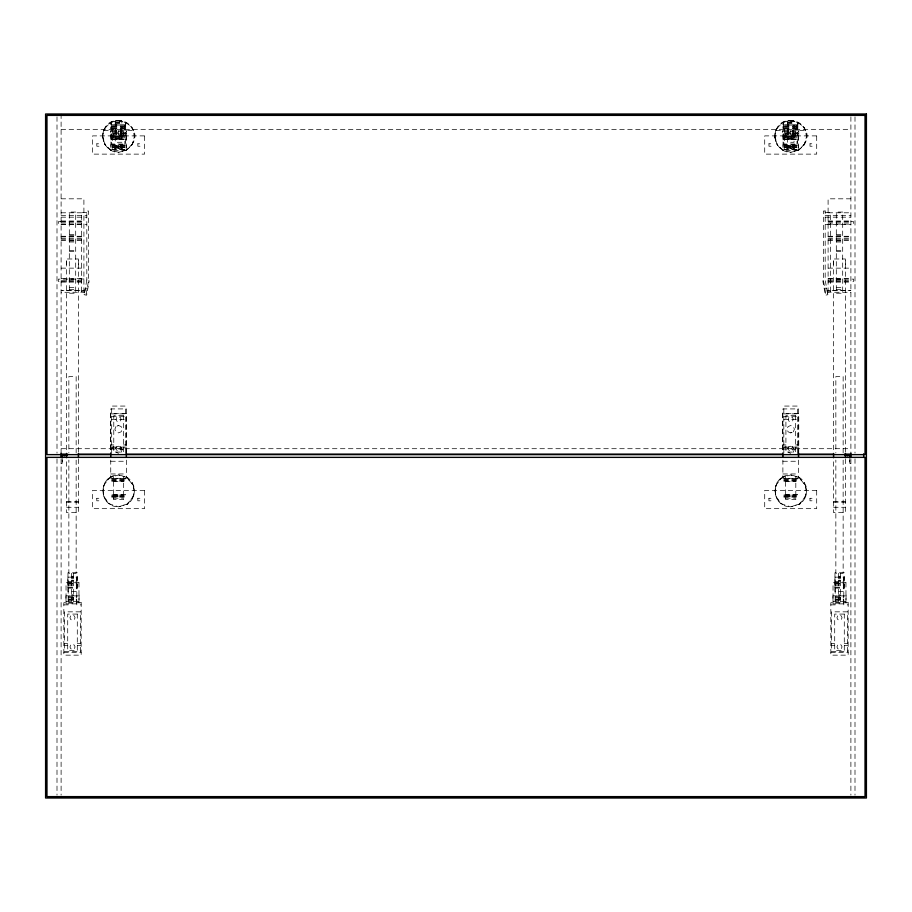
<?xml version="1.0" encoding="UTF-8"?>
<svg xmlns="http://www.w3.org/2000/svg" width="912" height="912" viewBox="0 0 912 912"><rect width="100%" height="100%" fill="white"/><g stroke="black" fill="none" stroke-linecap="round" stroke-linejoin="round"><path stroke-width="0.68" stroke-dasharray="4.56 3.42" d="M77.224 576.646L77.041 580.511M77.224 583.874L77.041 587.75M844.216 576.646L844.033 580.511M844.216 583.874L844.033 587.75M79.15 595.091L78.968 601.088M846.142 595.091L845.96 601.088M111.104 150.457L105.37 145.327L102.703 138.122C103.501 102.885 155.245 128.079 126.016 150.457L118.56 152.304C106.02 152.623 98.268 136.971 105.564 127.076M783.248 150.457L777.514 145.327L774.847 138.122C775.645 102.885 827.389 128.079 798.16 150.457L790.704 152.304C778.164 152.623 770.412 136.971 777.708 127.076M133.733 495.82L126.677 504.632C136.971 498.613 136.857 482.79 126.403 476.987L118.56 474.924C97.858 474.97 97.835 506.764 118.56 506.844L127.942 503.8L133.733 495.82L133.733 485.948L126.403 476.987L133.733 485.948M805.877 495.82L798.821 504.632C809.115 498.613 809.001 482.79 798.547 476.987L790.704 474.924C770.002 474.97 769.979 506.764 790.704 506.844L800.086 503.8L805.877 495.82L805.877 485.948L798.547 476.987L805.877 485.948M132.536 144.062L126.016 150.457L132.536 144.062L134.509 135.888C134.121 125.503 123.565 118.104 113.726 121.136M132.536 498.602L134.509 490.428L132.229 482.642M804.68 144.062L798.16 150.457L804.68 144.062L806.653 135.888C806.265 125.503 795.709 118.104 785.87 121.136M804.68 498.602L806.653 490.428L804.373 482.642M102.703 138.122C101.494 127.007 112.735 117.694 123.394 121.136M774.847 138.122C773.638 127.007 784.879 117.694 795.538 121.136M131.75 145.327L134.417 138.122L133.414 130.496L131.556 127.076M803.894 145.327L806.561 138.122L805.558 130.496L803.7 127.076M788.903 446.675L788.15 448.476L788.903 450.277L790.704 451.03L792.505 450.277L793.258 448.476L792.505 446.675L790.704 445.922M115.949 426.577L114.866 429.199L115.949 431.809L118.56 432.881L121.171 431.786L122.254 429.187L121.171 426.577L118.56 425.505L115.949 426.577L118.56 425.516M121.079 452.284L122.117 449.764L121.079 447.256L118.56 446.207L116.041 447.268L115.003 449.776L116.041 452.284L118.56 453.332M793.315 431.809L794.398 429.187L793.315 426.577L790.704 425.505L788.093 426.599L787.01 429.199L788.093 431.809L790.704 432.881L793.315 431.809L790.704 432.869M793.223 452.284L794.261 449.764L793.223 447.256L790.704 446.207L788.185 447.268L787.147 449.776L788.185 452.284L790.704 453.332M111.446 123.85L110.99 124.978L110.99 122.71L110.99 124.864M110.99 127.817L111.446 126.688L110.99 128.945L111.446 127.999M783.134 123.85L783.59 122.721L783.134 124.978L783.59 124.032M783.59 127.817L783.134 128.945L783.134 126.677L783.134 128.831M104.891 128.102L110.717 122.447L118.56 120.384L126.403 122.447L132.229 128.102M110.717 476.987L104.891 482.642L102.611 490.428L104.584 498.602L110.443 504.632M777.035 128.102L782.861 122.447L790.704 120.384L798.547 122.447L804.373 128.102M782.861 476.987L777.035 482.642L774.755 490.428L776.728 498.602L782.587 504.632M110.99 128.945L110.99 126.677M783.134 124.978L783.134 122.71M127.942 503.8L118.56 506.844L109.178 503.8L103.387 495.82L103.387 485.948L109.178 477.968L118.56 474.924L127.942 477.968M800.086 503.8L790.704 506.844L781.322 503.8L775.531 495.82L775.531 485.948L781.322 477.968L790.704 474.924L800.086 477.968M126.677 150.092L118.56 152.304L110.443 150.092L104.584 144.062M798.821 150.092L790.704 152.304L782.587 150.092L776.728 144.062M823.445 280.725L822.818 280.828L825.349 295.203L827.857 294.724L826.682 288.067L824.779 288.306M114.912 146.034L122.208 146.034L122.208 146.764L118.56 147.014L114.912 146.764L114.912 146.034L122.208 146.034M114.912 146.764L122.208 146.764M114.559 147.55L122.561 147.55L122.561 148.268L118.56 148.553L114.559 148.268L114.559 147.55L122.561 147.55M114.559 148.268L122.561 148.268M787.056 146.034L794.352 146.034L794.352 146.764L790.704 147.014L787.056 146.764L787.056 146.034L794.352 146.034M787.056 146.764L794.352 146.764M786.703 147.55L794.705 147.55L794.705 148.268L790.704 148.553L786.703 148.268L786.703 147.55L794.705 147.55M786.703 148.268L794.705 148.268M121.877 142.261L115.243 142.306L115.243 121.091L121.877 121.091L121.877 142.306M787.387 142.306L787.387 121.091L794.021 121.091L794.021 142.306L787.387 142.261M115.243 121.125L121.877 121.125M787.387 121.125L794.021 121.125M115.243 122.618L121.877 122.618M787.387 122.618L794.021 122.618M125.674 122.721L125.674 124.99M797.818 122.721L797.818 124.99M115.243 122.983L121.877 122.983M787.387 122.983L794.021 122.983M115.243 123.85L121.877 123.85M787.387 123.85L794.021 123.85M115.243 125.081L121.877 125.081M787.387 125.081L794.021 125.081M112.267 125.731L124.853 125.731M784.411 125.731L796.997 125.731M112.267 126.586L124.853 126.586M784.411 126.586L796.997 126.586M125.674 126.688L125.674 128.957M797.818 126.688L797.818 128.957M112.267 126.95L124.853 126.95M784.411 126.95L796.997 126.95M112.267 127.817L124.853 127.817M784.411 127.817L796.997 127.817M112.267 128.683L124.853 128.683M784.411 128.683L796.997 128.683M112.267 129.048L124.853 129.048M784.411 129.048L796.997 129.048M61.104 129.504L850.896 129.504M103.706 130.496L133.414 130.496M775.85 130.496L805.558 130.496M110.512 131.556L126.608 131.556M782.656 131.556L798.752 131.556M111.674 133.38L125.446 133.38M783.818 133.38L797.59 133.38M110.922 134.759L126.198 134.759M783.066 134.759L798.342 134.759M110.922 136.002L110.922 139.924M126.198 136.002L126.198 139.924M783.066 136.002L783.066 139.924M798.342 136.002L798.342 139.924M115.243 136.595L121.877 136.595M787.387 136.595L794.021 136.595M110.922 136.834L126.198 136.834M783.066 136.834L798.342 136.834M115.243 137.005L121.877 137.005M787.387 137.005L794.021 137.005M111.674 137.085L125.446 137.085M783.818 137.085L797.59 137.085M115.243 137.963L121.877 137.963M787.387 137.963L794.021 137.963M115.243 138.772L121.877 138.772M787.387 138.772L794.021 138.772M111.674 138.989L125.446 138.989M783.818 138.989L797.59 138.989M115.243 139.274L121.877 139.274M787.387 139.274L794.021 139.274M111.674 139.388L125.446 139.388M783.818 139.388L797.59 139.388M110.922 144.609L126.198 144.609M783.066 144.609L798.342 144.609M110.922 144.997L110.922 148.006M126.198 144.997L126.198 148.006M783.066 144.997L783.066 148.006M798.342 144.997L798.342 148.006M112.267 145.361L124.853 145.361M784.411 145.361L796.997 145.361M112.267 145.692L124.853 145.692M784.411 145.692L796.997 145.692M112.267 146.501L124.853 146.501M784.411 146.501L796.997 146.501M112.267 147.163L124.853 147.163M784.411 147.163L796.997 147.163M112.267 147.584L124.853 147.584M784.411 147.584L796.997 147.584M112.267 149.648L124.853 149.648M784.411 149.648L796.997 149.648M61.104 198.816L83.904 198.816L83.904 290.609L61.104 290.609L84.964 290.529M850.896 198.816L828.096 198.816L828.096 290.609L850.896 290.609L827.036 290.529M86.822 212.61L81.35 212.61L81.35 292.319L84.668 292.228L61.104 292.319M825.178 212.61L830.65 212.61L830.65 292.319L827.332 292.228L850.896 292.319M61.104 212.792L83.904 212.792M828.096 212.792L850.896 212.792M61.104 215.346L86.822 215.346M825.178 215.346L850.896 215.346M61.104 217.17L86.822 217.17M825.178 217.17L850.896 217.17M61.104 221L83.904 221M828.096 221L850.896 221M61.104 221.536L83.904 221.536M828.096 221.536L850.896 221.536M61.104 221.684L58.368 221.684L58.368 223.964L61.104 223.964M850.896 221.684L853.632 221.684L853.632 223.964L850.896 223.964M61.104 222.824L83.904 222.824M828.096 222.824L850.896 222.824M61.104 224.113L83.904 224.113M828.096 224.113L850.896 224.113M61.104 224.466L86.822 224.466M825.178 224.466L850.896 224.648M69.312 234.68L75.696 234.68M836.304 234.68L842.688 234.68M69.312 235.752L75.696 235.752M836.304 235.752L842.688 235.752M61.104 236.276L83.904 236.276M828.096 236.276L850.896 236.276M61.104 236.881L83.904 236.881M828.096 236.881L850.896 236.881M61.104 238.328L83.904 238.328M828.096 238.328L850.896 238.328M61.104 239.776L83.904 239.776M828.096 239.776L850.896 239.776M61.104 240.38L83.904 240.38M828.096 240.38L850.896 240.38M69.312 240.905L75.696 240.905M836.304 240.905L842.688 240.905M69.312 241.976L75.696 241.976M836.304 241.976L842.688 241.976M69.312 250.526L75.696 250.526M836.304 250.526L842.688 250.526M69.312 251.461L75.696 251.461M836.304 251.461L842.688 251.461M66.576 260.627L66.576 264.64M78.432 260.627L78.432 264.64M833.568 260.627L833.568 264.64M845.424 260.627L845.424 264.64M61.104 268.139L83.904 268.139M828.096 268.139L850.896 268.139M61.104 278.456L83.904 278.456M828.096 278.456L850.896 278.456M83.904 278.992L58.368 279.14L58.368 281.42L61.104 281.42M828.096 278.992L853.632 279.14L853.632 281.42L850.896 281.42M69.312 279.699L75.696 279.699M836.304 279.699L842.688 279.699M61.104 280.28L83.904 280.28M828.096 280.28L850.896 280.28M61.104 281.569L83.904 281.569M828.096 281.569L850.896 281.569M61.104 282.104L83.904 282.104M828.096 282.104L850.896 282.104M69.312 287.519L75.696 287.519M836.304 287.519L842.688 287.519M69.312 289.514L75.696 289.514M836.304 289.514L842.688 289.514M81.35 291.179L84.85 291.179M827.15 291.179L830.65 291.179M111.674 413.877L125.446 413.877M783.818 413.877L797.59 413.877M111.674 416.693L125.446 416.693M783.818 416.693L797.59 416.693M111.674 419.417L125.446 419.417M783.818 419.417L797.59 419.417M110.512 444.931L113.772 444.931M123.348 444.931L126.608 444.931M782.656 444.931L785.916 444.931M795.492 444.931L798.752 444.931M111.674 447.108L125.446 447.108M783.818 447.108L797.59 447.108M110.512 447.142L113.772 447.142M123.348 447.142L126.608 447.142M782.656 447.142L785.916 447.142M795.492 447.142L798.752 447.142M61.104 448.704L850.896 448.704M110.74 449.012L126.38 449.023M782.884 449.012L798.524 449.023M62.244 459.591L62.244 461.586M849.756 459.591L849.756 461.586M110.74 461.255L126.38 461.255M782.884 461.255L798.524 461.255M61.104 463.296L62.244 463.296L62.244 459.306M850.896 463.296L849.756 463.296L849.756 459.306M110.74 473.966L126.38 473.966M782.884 473.966L798.524 473.966M110.74 476.531L113.453 476.531L113.453 499.582L123.667 499.582L123.667 476.531L126.38 476.531M782.884 476.531L785.597 476.531L785.597 499.582L795.811 499.582L795.811 476.531L798.524 476.531M111.72 479.096L125.4 479.096M783.864 479.096L797.544 479.096M111.72 479.94L125.4 479.94M783.864 479.94L797.544 479.94M111.72 480.784L125.4 480.784M783.864 480.784L797.544 480.784M113.453 481.639L123.667 481.639M785.597 481.639L795.811 481.639M113.453 494.977L123.667 494.977M785.597 494.977L795.811 494.977M111.72 495.056L125.4 495.056M783.864 495.056L797.544 495.056M113.453 495.558L123.667 495.558M785.597 495.558L795.811 495.558M111.72 495.9L125.4 495.9M783.864 495.9L797.544 495.9M113.453 496.253L123.667 496.253M785.597 496.253L795.811 496.253M113.453 496.698L123.667 496.698M785.597 496.698L795.811 496.698M111.72 496.744L125.4 496.744M783.864 496.744L797.544 496.744M113.453 498.169L123.667 498.169M785.597 498.169L795.811 498.169M66.576 501.668L78.432 501.668M833.568 501.668L845.424 501.668M66.599 502.227L78.409 502.227M833.591 502.227L845.401 502.227M66.599 507.289L78.409 507.289M833.591 507.289L845.401 507.289M71.364 576.293L73.644 576.293M838.356 576.293L840.636 576.293M67.967 576.532L67.784 580.511M834.959 576.532L834.959 580.431M71.364 576.965L73.644 576.965M838.356 576.965L840.636 576.965M71.364 577.49L73.644 577.49M838.356 577.49L840.636 577.49M71.364 578.573L73.644 578.573M838.356 578.573L840.636 578.573M71.364 580.192L73.644 580.192M838.356 580.192L840.636 580.192M71.364 580.853L73.644 580.853M838.356 580.853L840.636 580.853M67.967 581.354L77.041 581.354M834.959 581.354L844.033 581.354M67.967 583.042L77.041 583.042M834.959 583.042L844.033 583.042M68.206 583.509L76.802 583.509M835.198 583.509L843.794 583.509M67.967 583.76L67.967 587.75M834.959 583.76L834.959 587.75M68.206 584.182L76.802 584.182M835.198 584.182L843.794 584.182M68.206 585.812L76.802 585.812M835.198 585.812L843.794 585.812M68.206 587.442L76.802 587.442M835.198 587.442L843.794 587.442M68.206 588.115L76.802 588.115M835.198 588.115L843.794 588.115M71.364 594.852L73.644 594.852M838.356 594.852L840.636 594.852M71.364 595.525L73.644 595.525M838.356 595.525L840.636 595.525M65.858 595.832L78.968 595.901M832.85 595.832L845.96 595.901M68.206 596.744L76.802 596.744M835.198 596.744L843.794 596.744M71.364 597.132L73.644 597.132M838.356 597.132L840.636 597.132M68.206 597.417L76.802 597.417M835.198 597.417L843.794 597.417M71.364 598.751L73.644 598.751M838.356 598.751L840.636 598.751M68.206 599.047L76.802 599.047M835.198 599.047L843.794 599.047M71.364 599.412L73.644 599.412M838.356 599.412L840.636 599.412M68.206 599.629L76.802 599.629M835.198 599.629L843.794 599.629M68.206 600.666L76.802 600.666M835.198 600.666L843.794 600.666M66.04 601.088L65.858 595.148M833.032 601.088L832.85 595.148M66.04 601.373L78.968 601.373M833.032 601.373L845.96 601.373M68.206 603.094L76.802 603.094M835.198 603.094L843.794 603.094M63.84 604.873L68.206 604.873L68.206 577.148L76.802 577.148L76.802 604.873L81.168 604.873M830.832 604.873L835.198 604.873L835.198 577.148L843.794 577.148L843.794 604.873L848.16 604.873M64.456 643.359L67.716 643.359M77.292 643.359L80.552 643.359M831.448 643.359L834.708 643.359M844.284 643.359L847.544 643.359M64.456 645.571L67.716 645.571M77.292 645.571L80.552 645.571M831.448 645.571L834.708 645.571M844.284 645.571L847.544 645.571M63.84 652.365L81.168 652.365M830.832 652.365L848.16 652.365M87.221 288.306L85.318 288.067L84.143 294.724L86.651 295.203L89.182 280.828L88.555 280.725M783.134 126.677L783.59 127.999M110.99 122.71L111.446 124.032M121.079 447.268L122.117 449.776M774.755 135.888L777.514 145.327M102.611 135.888L105.37 145.327M855 116.85L855 453.15M855 458.85L855 795.15M850.896 116.816L850.896 453.15M850.896 458.85L850.896 795.15M845.424 451.999L845.424 258.985L833.568 258.985L833.568 451.999M845.424 459.089L845.401 512.658L833.591 512.658L833.568 459.089M843.144 452.99L843.144 376.565L835.848 376.565L835.848 452.99M843.144 460.07L843.144 573.283L835.848 573.283L835.848 460.07M840.636 573.283L840.636 602.718M838.356 573.283L838.356 602.718M798.752 130.416L798.752 135.386L782.656 135.386L782.656 130.416M798.752 453.23L798.752 413.41L782.656 413.41L782.656 453.23M798.524 453.173L798.524 408.918L782.884 408.929L782.884 453.173M798.524 460.104L798.524 478.31L782.884 478.31L782.884 460.104M797.818 122.06L797.818 130.496M797.59 453.492L797.59 406.068L783.818 406.068L783.818 453.492M795.492 131.556L795.492 138.168L785.916 138.168L785.916 131.556M793.531 147.345L793.531 148.474M793.258 130.416L793.258 138.168M793.28 145.852L793.28 146.946M792.505 130.416L792.505 138.168M790.704 130.416L790.704 138.168M790.704 145.783L790.704 147.014M790.704 147.265L790.704 148.553M788.903 130.416L788.903 138.168M788.15 130.416L788.15 138.168M788.128 145.852L788.128 146.946M787.877 147.345L787.877 148.474M783.59 122.06L783.59 130.496M126.608 130.416L126.608 135.386L110.512 135.386L110.512 130.416M126.608 453.23L126.608 413.41L110.512 413.41L110.512 453.23M126.38 453.173L126.38 408.918L110.74 408.918L110.74 453.173M126.38 460.104L126.38 478.31L110.74 478.31L110.74 460.104M125.674 122.06L125.674 130.496M125.446 453.492L125.446 406.068L111.674 406.068L111.674 453.492M123.348 131.556L123.348 138.168L113.772 138.168L113.772 131.556M121.387 147.345L121.387 148.474M121.114 130.416L121.114 138.168M121.136 145.852L121.136 146.946M120.361 130.416L120.361 138.168M118.56 130.416L118.56 138.168M118.56 145.783L118.56 147.014M118.56 147.265L118.56 148.553M116.759 130.416L116.759 138.168M116.006 130.416L116.006 138.168M115.984 145.852L115.984 146.946M115.733 147.345L115.733 148.474M111.446 122.06L111.446 130.496M78.432 451.999L78.432 258.985L66.576 258.985L66.576 451.999M78.432 459.089L78.409 512.658L66.599 512.658L66.576 459.089M76.152 452.99L76.152 376.565L68.856 376.565L68.856 452.99M76.152 460.07L76.152 573.283L68.856 573.283L68.856 460.07M73.644 573.283L73.644 602.718M71.364 573.283L71.364 602.718M61.104 114L61.104 453.15M61.104 458.85L61.104 795.15M57 116.85L57 453.15M57 458.85L57 795.15M86.822 279.995L84.337 294.086L86.207 293.995L88.646 280.155L88.646 211.06L86.822 210.968L86.822 279.995M96.82 143.788L96.82 146.228L99.26 146.228L99.26 143.788L96.82 143.788M137.86 143.788L137.86 146.228L140.3 146.228L140.3 143.788L137.86 143.788M116.759 417.491L116.006 419.292L116.759 421.093L118.56 421.846L120.361 421.093L121.114 419.292L120.361 417.491L118.56 416.738L116.759 417.491M116.759 446.675L116.006 448.476L116.759 450.277L118.56 451.03L120.361 450.277L121.114 448.476L120.361 446.675L118.56 445.922L116.759 446.675M96.786 498.294L96.786 500.802L99.294 500.802L99.294 498.294L96.786 498.294M70.703 615.919L69.95 617.72L70.703 619.522L72.504 620.274L74.305 619.522L75.058 617.72L74.305 615.919L72.504 615.167L70.703 615.919M70.703 645.103L69.95 646.904L70.703 648.706L72.504 649.458L74.305 648.706L75.058 646.904L74.305 645.103L72.504 644.351L70.703 645.103M137.826 498.294L137.826 500.802L140.334 500.802L140.334 498.294L137.826 498.294M768.964 143.788L768.964 146.228L771.404 146.228L771.404 143.788L768.964 143.788M810.004 143.788L810.004 146.228L812.444 146.228L812.444 143.788L810.004 143.788M788.903 417.491L788.15 419.292L788.903 421.093L790.704 421.846L792.505 421.093L793.258 419.292L792.505 417.491L790.704 416.738L788.903 417.491M768.93 498.294L768.93 500.802L771.438 500.802L771.438 498.294L768.93 498.294M809.97 498.294L809.97 500.802L812.478 500.802L812.478 498.294L809.97 498.294M837.695 615.919L836.942 617.72L837.695 619.522L839.496 620.274L841.297 619.522L842.05 617.72L841.297 615.919L839.496 615.167L837.695 615.919M837.695 645.103L836.942 646.904L837.695 648.706L839.496 649.458L841.297 648.706L842.05 646.904L841.297 645.103L839.496 644.351L837.695 645.103M825.178 210.968L823.354 211.06L823.354 280.155L825.793 293.995L827.663 294.086L825.178 279.995L825.178 210.968M124.853 124.75L112.267 124.75L112.267 150.617L124.853 150.617L124.853 124.75M796.997 124.75L784.411 124.75L784.411 150.617L796.997 150.617L796.997 124.75M125.446 132.24L111.674 132.24L111.674 144.028L125.446 144.028L125.446 132.24M797.59 132.24L783.818 132.24L783.818 144.028L797.59 144.028L797.59 132.24M126.198 133.255L110.922 133.255L110.922 149.488L126.198 149.488L126.198 133.255M798.342 133.255L783.066 133.255L783.066 149.488L798.342 149.488L798.342 133.255M144.552 135.888L92.568 135.888L92.568 154.128L144.552 154.128L144.552 135.888M816.696 135.888L764.712 135.888L764.712 154.128L816.696 154.128L816.696 135.888M75.696 212.063L69.312 212.063L69.312 293.231L75.696 293.231L75.696 212.063M842.688 212.063L836.304 212.063L836.304 293.231L842.688 293.231L842.688 212.063M123.348 415.655L113.772 415.655L113.772 452.078L123.348 452.078L123.348 415.655M795.492 415.655L785.916 415.655L785.916 452.078L795.492 452.078L795.492 415.655M125.4 478.754L111.72 478.754L111.72 481.126L125.4 481.126L125.4 478.754M797.544 478.754L783.864 478.754L783.864 481.126L797.544 481.126L797.544 478.754M144.552 490.428L92.568 490.428L92.568 508.668L144.552 508.668L144.552 490.428M816.696 490.428L764.712 490.428L764.712 508.668L816.696 508.668L816.696 490.428M125.4 494.714L111.72 494.714L111.72 497.086L125.4 497.086L125.4 494.714M797.544 494.714L783.864 494.714L783.864 497.086L797.544 497.086L797.544 494.714M77.041 572.759L67.967 572.759L67.967 591.637L77.041 591.637L77.041 572.759M844.033 572.759L834.959 572.759L834.959 591.637L844.033 591.637L844.033 572.759M78.968 582.7L66.04 582.7L66.04 603.881L78.968 603.881L78.968 582.7M845.96 582.7L833.032 582.7L833.032 603.881L845.96 603.881L845.96 582.7M81.168 602.718L63.84 602.718L63.84 655.158L81.168 655.158L81.168 602.718M848.16 602.718L830.832 602.718L830.832 655.158L848.16 655.158L848.16 602.718M80.552 611.838L64.456 611.838L64.456 651.658L80.552 651.658L80.552 611.838M847.544 611.838L831.448 611.838L831.448 651.658L847.544 651.658L847.544 611.838M77.292 614.084L67.716 614.084L67.716 650.507L77.292 650.507L77.292 614.084M844.284 614.084L834.708 614.084L834.708 650.507L844.284 650.507L844.284 614.084"/><path stroke-width="1.37" d="M61.104 454.176L67.294 454.176M78.181 454.176L110.911 454.176M126.563 454.176L782.587 454.176M798.239 454.176L833.819 454.176M844.706 454.176L850.896 454.176M67.294 455.316L62.244 455.316L62.244 457.972M844.706 455.316L849.756 455.316L849.756 457.972M63.954 455.886L65.949 455.316M848.046 455.886L846.051 455.316M863.664 453.811L863.664 456.661M850.896 453.15L850.896 457.425M845.424 453.412L845.424 457.676M833.568 453.412L833.568 457.676M798.524 453.173L798.524 457.334M782.884 453.173L782.884 457.334M126.38 453.173L126.38 457.334M110.74 453.173L110.74 457.334M78.432 453.412L78.432 457.676M66.576 453.412L66.576 457.676M61.104 453.15L61.104 457.425M866.4 114L45.6 114L45.6 798L866.4 798L866.4 114M865.032 115.368L46.968 115.368L46.968 454.632L865.032 454.632L865.032 115.368M865.032 457.368L46.968 457.368L46.968 796.632L865.032 796.632L865.032 457.368"/></g></svg>
